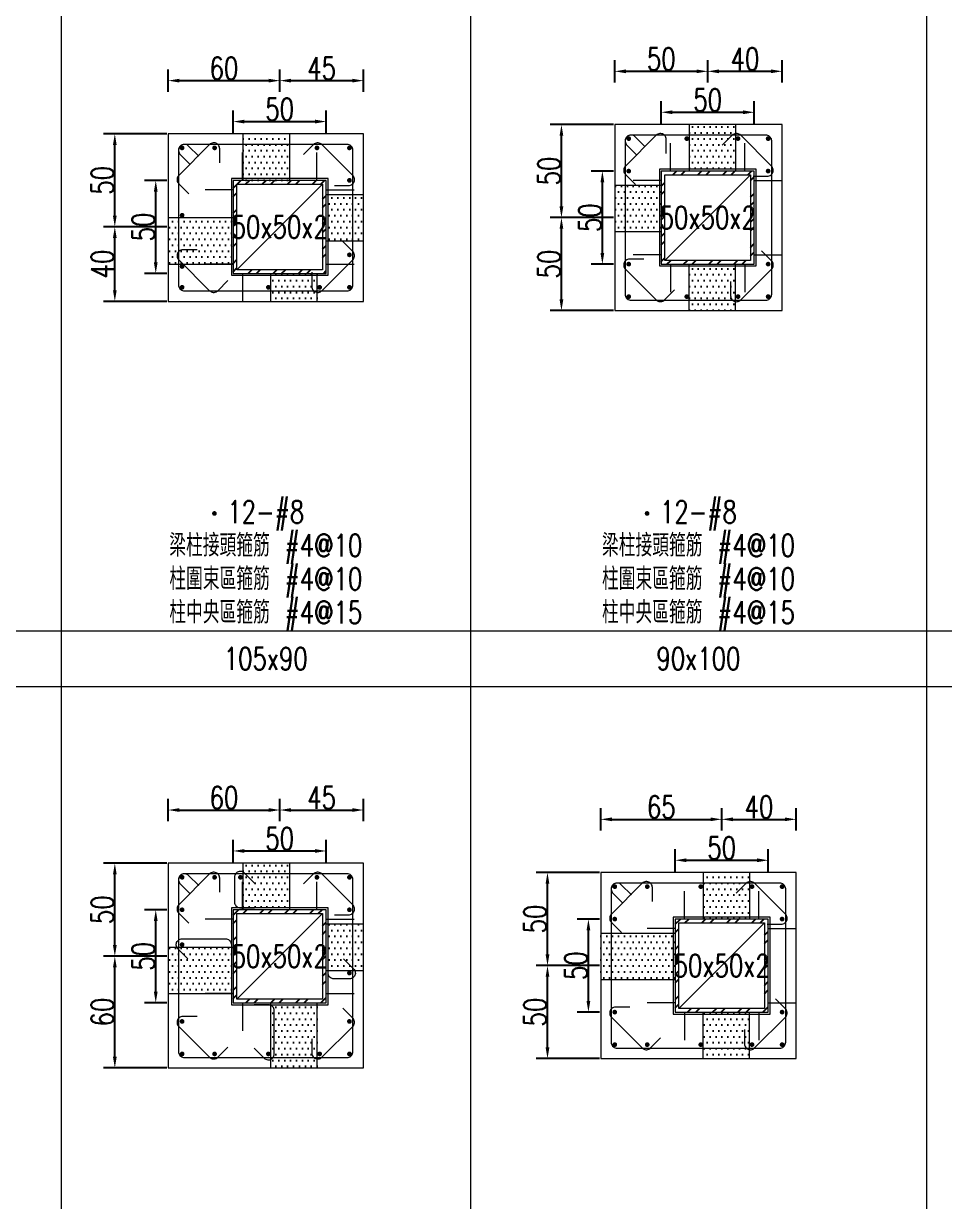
# Model space of a CAD drawing. Header units: millimetres. Extents: x 0 to 3905, y 0 to 8880.
# Drawn here: x 2430 to 2925, y 7763 to 8396 of the extents above; entities that cross this region are included whole.
import ezdxf
from ezdxf.enums import TextEntityAlignment as Align

# ---------------------------------------------------------------- set-up
doc = ezdxf.new("R2010")
doc.units = ezdxf.units.MM
doc.layers.get('DEFPOINTS').update_dxf_attribs({"color": 3})
for name, color, linetype in [('Hatch線', 6, 'Continuous'), ('TC-鋼粱', 132, 'Continuous'), ('主筋斷面', 2, 'Continuous'), ('文字-主筋根數', 7, 'Continuous'), ('文字-剪力筋 中央區', 7, 'Continuous'), ('文字-剪力筋-BC', 7, 'Continuous'), ('文字-剪力筋-圍束區', 7, 'Continuous'), ('文字-斷面尺寸', 7, 'Continuous'), ('文字-輔助字', 7, 'Continuous'), ('柱斷面線', 4, 'Continuous'), ('標註字', 4, 'Continuous'), ('箍筋線', 1, 'Continuous'), ('網格線', 7, 'Continuous'), ('鋼柱', 11, 'Continuous')]:
    doc.layers.add(name, color=color, linetype=linetype)
doc.styles.add('note', font='txt.shx', dxfattribs={"width": 0.75, "height": 12})
doc.styles.add('txt', font='txt.shx', dxfattribs={"height": 0.2, "bigfont": 'chineset.shx'})
doc.dimstyles.new('RCAD_DIM', dxfattribs={"dimtxt": 12, "dimasz": 6, "dimexe": 6, "dimexo": 0.625, "dimtad": 1, "dimdec": 0, "dimdsep": 46, "dimtxsty": 'note', "dimcen": 2.5, "dimclrd": 256, "dimclre": 256, "dimclrt": 256, "dimadec": 0, "dimazin": 0, "dimtfac": 1, "dimtmove": 0, "dimatfit": 3, "dimfxl": 0, "dimtolj": 1, "dimarcsym": 0})

# ---------------------------------------------------------------- blocks, each defined once
blk = doc.blocks.new('*D1452')
at = {"layer": 'DEFPOINTS', "color": 0}
for p in [(2592.5, 7951.62), (2542.5, 7945), (2592.5, 7945)]:
    blk.add_point(p, dxfattribs=at)
at = {"layer": '標註字', "lineweight": -2}
for p, q in [((2542.5, 7945.62), (2542.5, 7957.62)), ((2592.5, 7945.62), (2592.5, 7957.62)), ((2548.5, 7951.62), (2586.5, 7951.62))]:
    blk.add_line(p, q, dxfattribs=at)
at = {"layer": '標註字'}
for points in [[(2548.5, 7952.62), (2548.5, 7950.62), (2542.5, 7951.62)], [(2586.5, 7950.62), (2586.5, 7952.62), (2592.5, 7951.62)]]:
    blk.add_solid(points, dxfattribs=at)
at = {"layer": '標註字', "insert": (2567.5, 7958.25), "char_height": 12, "attachment_point": 5, "style": 'note'}
blk.add_mtext('\\A1;50', dxfattribs=at)
blk = doc.blocks.new('*D1453')
at = {"layer": 'DEFPOINTS', "color": 0}
for p in [(2500.88, 7920), (2507.5, 7920), (2507.5, 7870)]:
    blk.add_point(p, dxfattribs=at)
at = {"layer": '標註字', "lineweight": -2}
for p, q in [((2506.88, 7920), (2494.88, 7920)), ((2500.88, 7876), (2500.88, 7914)), ((2506.88, 7870), (2494.88, 7870))]:
    blk.add_line(p, q, dxfattribs=at)
at = {"layer": '標註字'}
for points in [[(2501.88, 7914), (2499.88, 7914), (2500.88, 7920)], [(2499.88, 7876), (2501.88, 7876), (2500.88, 7870)]]:
    blk.add_solid(points, dxfattribs=at)
at = {"layer": '標註字', "insert": (2494.25, 7895), "char_height": 12, "attachment_point": 5, "rotation": 90, "style": 'note'}
blk.add_mtext('\\A1;50', dxfattribs=at)
blk = doc.blocks.new('*D1454')
at = {"layer": 'DEFPOINTS', "color": 0}
for p in [(2567.5, 7973.62), (2507.5, 7967), (2567.5, 7967)]:
    blk.add_point(p, dxfattribs=at)
at = {"layer": '標註字', "lineweight": -2}
for p, q in [((2507.5, 7967.62), (2507.5, 7979.62)), ((2567.5, 7967.62), (2567.5, 7979.62)), ((2513.5, 7973.62), (2561.5, 7973.62))]:
    blk.add_line(p, q, dxfattribs=at)
at = {"layer": '標註字'}
for points in [[(2513.5, 7974.62), (2513.5, 7972.62), (2507.5, 7973.62)], [(2561.5, 7972.62), (2561.5, 7974.62), (2567.5, 7973.62)]]:
    blk.add_solid(points, dxfattribs=at)
at = {"layer": '標註字', "insert": (2537.5, 7980.25), "char_height": 12, "attachment_point": 5, "style": 'note'}
blk.add_mtext('\\A1;60', dxfattribs=at)
blk = doc.blocks.new('*D1455')
at = {"layer": 'DEFPOINTS', "color": 0}
for p in [(2612.5, 7973.62), (2567.5, 7967), (2612.5, 7967)]:
    blk.add_point(p, dxfattribs=at)
at = {"layer": '標註字', "lineweight": -2}
for p, q in [((2567.5, 7967.62), (2567.5, 7979.62)), ((2612.5, 7967.62), (2612.5, 7979.62)), ((2573.5, 7973.62), (2606.5, 7973.62))]:
    blk.add_line(p, q, dxfattribs=at)
at = {"layer": '標註字'}
for points in [[(2573.5, 7974.62), (2573.5, 7972.62), (2567.5, 7973.62)], [(2606.5, 7972.62), (2606.5, 7974.62), (2612.5, 7973.62)]]:
    blk.add_solid(points, dxfattribs=at)
at = {"layer": '標註字', "insert": (2590, 7980.25), "char_height": 12, "attachment_point": 5, "style": 'note'}
blk.add_mtext('\\A1;45', dxfattribs=at)
blk = doc.blocks.new('*D1456')
at = {"layer": 'DEFPOINTS', "color": 0}
for p in [(2478.88, 7895), (2507.5, 7895), (2507.5, 7835)]:
    blk.add_point(p, dxfattribs=at)
at = {"layer": '標註字', "lineweight": -2}
for p, q in [((2506.88, 7895), (2472.88, 7895)), ((2478.88, 7841), (2478.88, 7889)), ((2506.88, 7835), (2472.88, 7835))]:
    blk.add_line(p, q, dxfattribs=at)
at = {"layer": '標註字'}
for points in [[(2479.88, 7889), (2477.88, 7889), (2478.88, 7895)], [(2477.88, 7841), (2479.88, 7841), (2478.88, 7835)]]:
    blk.add_solid(points, dxfattribs=at)
at = {"layer": '標註字', "insert": (2472.25, 7865), "char_height": 12, "attachment_point": 5, "rotation": 90, "style": 'note'}
blk.add_mtext('\\A1;60', dxfattribs=at)
blk = doc.blocks.new('*D1457')
at = {"layer": 'DEFPOINTS', "color": 0}
for p in [(2478.88, 7945), (2507.5, 7945), (2507.5, 7895)]:
    blk.add_point(p, dxfattribs=at)
at = {"layer": '標註字', "lineweight": -2}
for p, q in [((2506.88, 7945), (2472.88, 7945)), ((2478.88, 7901), (2478.88, 7939)), ((2506.88, 7895), (2472.88, 7895))]:
    blk.add_line(p, q, dxfattribs=at)
at = {"layer": '標註字'}
for points in [[(2479.88, 7939), (2477.88, 7939), (2478.88, 7945)], [(2477.88, 7901), (2479.88, 7901), (2478.88, 7895)]]:
    blk.add_solid(points, dxfattribs=at)
at = {"layer": '標註字', "insert": (2472.25, 7920), "char_height": 12, "attachment_point": 5, "rotation": 90, "style": 'note'}
blk.add_mtext('\\A1;50', dxfattribs=at)
blk = doc.blocks.new('Circle_Filled')
at = {"const_width": 0.5}
blk.add_lwpolyline([(-0.25, 0, 1), (0.25, 0, 1)], format="xyb", close=True, dxfattribs=at)
blk = doc.blocks.new('*D1458')
at = {"layer": 'DEFPOINTS', "color": 0}
for p in [(2592.5, 8343.62), (2542.5, 8337), (2592.5, 8337)]:
    blk.add_point(p, dxfattribs=at)
at = {"layer": '標註字', "lineweight": -2}
for p, q in [((2542.5, 8337.62), (2542.5, 8349.62)), ((2548.5, 8343.62), (2586.5, 8343.62)), ((2592.5, 8337.62), (2592.5, 8349.62))]:
    blk.add_line(p, q, dxfattribs=at)
at = {"layer": '標註字'}
for points in [[(2548.5, 8344.62), (2548.5, 8342.62), (2542.5, 8343.62)], [(2586.5, 8342.62), (2586.5, 8344.62), (2592.5, 8343.62)]]:
    blk.add_solid(points, dxfattribs=at)
at = {"layer": '標註字', "insert": (2567.5, 8350.25), "char_height": 12, "attachment_point": 5, "style": 'note'}
blk.add_mtext('\\A1;50', dxfattribs=at)
blk = doc.blocks.new('*D1459')
at = {"layer": 'DEFPOINTS', "color": 0}
for p in [(2500.88, 8312), (2507.5, 8312), (2507.5, 8262)]:
    blk.add_point(p, dxfattribs=at)
at = {"layer": '標註字', "lineweight": -2}
for p, q in [((2506.88, 8312), (2494.88, 8312)), ((2500.88, 8268), (2500.88, 8306)), ((2506.88, 8262), (2494.88, 8262))]:
    blk.add_line(p, q, dxfattribs=at)
at = {"layer": '標註字'}
for points in [[(2501.88, 8306), (2499.88, 8306), (2500.88, 8312)], [(2499.88, 8268), (2501.88, 8268), (2500.88, 8262)]]:
    blk.add_solid(points, dxfattribs=at)
at = {"layer": '標註字', "insert": (2494.25, 8287), "char_height": 12, "attachment_point": 5, "rotation": 90, "style": 'note'}
blk.add_mtext('\\A1;50', dxfattribs=at)
blk = doc.blocks.new('*D1460')
at = {"layer": 'DEFPOINTS', "color": 0}
for p in [(2567.5, 8365.62), (2507.5, 8359), (2567.5, 8359)]:
    blk.add_point(p, dxfattribs=at)
at = {"layer": '標註字', "lineweight": -2}
for p, q in [((2507.5, 8359.62), (2507.5, 8371.62)), ((2567.5, 8359.62), (2567.5, 8371.62)), ((2513.5, 8365.62), (2561.5, 8365.62))]:
    blk.add_line(p, q, dxfattribs=at)
at = {"layer": '標註字'}
for points in [[(2513.5, 8366.62), (2513.5, 8364.62), (2507.5, 8365.62)], [(2561.5, 8364.62), (2561.5, 8366.62), (2567.5, 8365.62)]]:
    blk.add_solid(points, dxfattribs=at)
at = {"layer": '標註字', "insert": (2537.5, 8372.25), "char_height": 12, "attachment_point": 5, "style": 'note'}
blk.add_mtext('\\A1;60', dxfattribs=at)
blk = doc.blocks.new('*D1461')
at = {"layer": 'DEFPOINTS', "color": 0}
for p in [(2612.5, 8365.62), (2567.5, 8359), (2612.5, 8359)]:
    blk.add_point(p, dxfattribs=at)
at = {"layer": '標註字', "lineweight": -2}
for p, q in [((2567.5, 8359.62), (2567.5, 8371.62)), ((2612.5, 8359.62), (2612.5, 8371.62)), ((2573.5, 8365.62), (2606.5, 8365.62))]:
    blk.add_line(p, q, dxfattribs=at)
at = {"layer": '標註字'}
for points in [[(2573.5, 8366.62), (2573.5, 8364.62), (2567.5, 8365.62)], [(2606.5, 8364.62), (2606.5, 8366.62), (2612.5, 8365.62)]]:
    blk.add_solid(points, dxfattribs=at)
at = {"layer": '標註字', "insert": (2590, 8372.25), "char_height": 12, "attachment_point": 5, "style": 'note'}
blk.add_mtext('\\A1;45', dxfattribs=at)
blk = doc.blocks.new('*D1462')
at = {"layer": 'DEFPOINTS', "color": 0}
for p in [(2478.88, 8287), (2507.5, 8287), (2507.5, 8247)]:
    blk.add_point(p, dxfattribs=at)
at = {"layer": '標註字', "lineweight": -2}
for p, q in [((2506.88, 8287), (2472.88, 8287)), ((2478.88, 8253), (2478.88, 8281)), ((2506.88, 8247), (2472.88, 8247))]:
    blk.add_line(p, q, dxfattribs=at)
at = {"layer": '標註字'}
for points in [[(2479.88, 8281), (2477.88, 8281), (2478.88, 8287)], [(2477.88, 8253), (2479.88, 8253), (2478.88, 8247)]]:
    blk.add_solid(points, dxfattribs=at)
at = {"layer": '標註字', "insert": (2472.25, 8267), "char_height": 12, "attachment_point": 5, "rotation": 90, "style": 'note'}
blk.add_mtext('\\A1;40', dxfattribs=at)
blk = doc.blocks.new('*D1463')
at = {"layer": 'DEFPOINTS', "color": 0}
for p in [(2478.88, 8337), (2507.5, 8337), (2507.5, 8287)]:
    blk.add_point(p, dxfattribs=at)
at = {"layer": '標註字', "lineweight": -2}
for p, q in [((2506.88, 8337), (2472.88, 8337)), ((2478.88, 8293), (2478.88, 8331)), ((2506.88, 8287), (2472.88, 8287))]:
    blk.add_line(p, q, dxfattribs=at)
at = {"layer": '標註字'}
for points in [[(2479.88, 8331), (2477.88, 8331), (2478.88, 8337)], [(2477.88, 8293), (2479.88, 8293), (2478.88, 8287)]]:
    blk.add_solid(points, dxfattribs=at)
at = {"layer": '標註字', "insert": (2472.25, 8312), "char_height": 12, "attachment_point": 5, "rotation": 90, "style": 'note'}
blk.add_mtext('\\A1;50', dxfattribs=at)
blk = doc.blocks.new('*D1584')
at = {"layer": 'DEFPOINTS', "color": 0}
for p in [(2830, 7946.62), (2780, 7940), (2830, 7940)]:
    blk.add_point(p, dxfattribs=at)
at = {"layer": '標註字', "lineweight": -2}
for p, q in [((2780, 7940.62), (2780, 7952.62)), ((2830, 7940.62), (2830, 7952.62)), ((2786, 7946.62), (2824, 7946.62))]:
    blk.add_line(p, q, dxfattribs=at)
at = {"layer": '標註字'}
for points in [[(2786, 7947.62), (2786, 7945.62), (2780, 7946.62)], [(2824, 7945.62), (2824, 7947.62), (2830, 7946.62)]]:
    blk.add_solid(points, dxfattribs=at)
at = {"layer": '標註字', "insert": (2805, 7953.25), "char_height": 12, "attachment_point": 5, "style": 'note'}
blk.add_mtext('\\A1;50', dxfattribs=at)
blk = doc.blocks.new('*D1585')
at = {"layer": 'DEFPOINTS', "color": 0}
for p in [(2733.38, 7915), (2740, 7915), (2740, 7865)]:
    blk.add_point(p, dxfattribs=at)
at = {"layer": '標註字', "lineweight": -2}
for p, q in [((2739.38, 7915), (2727.38, 7915)), ((2733.38, 7871), (2733.38, 7909)), ((2739.38, 7865), (2727.38, 7865))]:
    blk.add_line(p, q, dxfattribs=at)
at = {"layer": '標註字'}
for points in [[(2734.38, 7909), (2732.38, 7909), (2733.38, 7915)], [(2732.38, 7871), (2734.38, 7871), (2733.38, 7865)]]:
    blk.add_solid(points, dxfattribs=at)
at = {"layer": '標註字', "insert": (2726.75, 7890), "char_height": 12, "attachment_point": 5, "rotation": 90, "style": 'note'}
blk.add_mtext('\\A1;50', dxfattribs=at)
blk = doc.blocks.new('*D1586')
at = {"layer": 'DEFPOINTS', "color": 0}
for p in [(2805, 7968.62), (2740, 7962), (2805, 7962)]:
    blk.add_point(p, dxfattribs=at)
at = {"layer": '標註字', "lineweight": -2}
for p, q in [((2740, 7962.62), (2740, 7974.62)), ((2805, 7962.62), (2805, 7974.62)), ((2746, 7968.62), (2799, 7968.62))]:
    blk.add_line(p, q, dxfattribs=at)
at = {"layer": '標註字'}
for points in [[(2746, 7969.62), (2746, 7967.62), (2740, 7968.62)], [(2799, 7967.62), (2799, 7969.62), (2805, 7968.62)]]:
    blk.add_solid(points, dxfattribs=at)
at = {"layer": '標註字', "insert": (2772.5, 7975.25), "char_height": 12, "attachment_point": 5, "style": 'note'}
blk.add_mtext('\\A1;65', dxfattribs=at)
blk = doc.blocks.new('*D1587')
at = {"layer": 'DEFPOINTS', "color": 0}
for p in [(2845, 7968.62), (2805, 7962), (2845, 7962)]:
    blk.add_point(p, dxfattribs=at)
at = {"layer": '標註字', "lineweight": -2}
for p, q in [((2805, 7962.62), (2805, 7974.62)), ((2845, 7962.62), (2845, 7974.62)), ((2811, 7968.62), (2839, 7968.62))]:
    blk.add_line(p, q, dxfattribs=at)
at = {"layer": '標註字'}
for points in [[(2811, 7969.62), (2811, 7967.62), (2805, 7968.62)], [(2839, 7967.62), (2839, 7969.62), (2845, 7968.62)]]:
    blk.add_solid(points, dxfattribs=at)
at = {"layer": '標註字', "insert": (2825, 7975.25), "char_height": 12, "attachment_point": 5, "style": 'note'}
blk.add_mtext('\\A1;40', dxfattribs=at)
blk = doc.blocks.new('*D1588')
at = {"layer": 'DEFPOINTS', "color": 0}
for p in [(2711.38, 7890), (2740, 7890), (2740, 7840)]:
    blk.add_point(p, dxfattribs=at)
at = {"layer": '標註字', "lineweight": -2}
for p, q in [((2739.38, 7890), (2705.38, 7890)), ((2711.38, 7846), (2711.38, 7884)), ((2739.38, 7840), (2705.38, 7840))]:
    blk.add_line(p, q, dxfattribs=at)
at = {"layer": '標註字'}
for points in [[(2712.38, 7884), (2710.38, 7884), (2711.38, 7890)], [(2710.38, 7846), (2712.38, 7846), (2711.38, 7840)]]:
    blk.add_solid(points, dxfattribs=at)
at = {"layer": '標註字', "insert": (2704.75, 7865), "char_height": 12, "attachment_point": 5, "rotation": 90, "style": 'note'}
blk.add_mtext('\\A1;50', dxfattribs=at)
blk = doc.blocks.new('*D1589')
at = {"layer": 'DEFPOINTS', "color": 0}
for p in [(2711.38, 7940), (2740, 7940), (2740, 7890)]:
    blk.add_point(p, dxfattribs=at)
at = {"layer": '標註字', "lineweight": -2}
for p, q in [((2739.38, 7940), (2705.38, 7940)), ((2711.38, 7896), (2711.38, 7934)), ((2739.38, 7890), (2705.38, 7890))]:
    blk.add_line(p, q, dxfattribs=at)
at = {"layer": '標註字'}
for points in [[(2712.38, 7934), (2710.38, 7934), (2711.38, 7940)], [(2710.38, 7896), (2712.38, 7896), (2711.38, 7890)]]:
    blk.add_solid(points, dxfattribs=at)
at = {"layer": '標註字', "insert": (2704.75, 7915), "char_height": 12, "attachment_point": 5, "rotation": 90, "style": 'note'}
blk.add_mtext('\\A1;50', dxfattribs=at)
blk = doc.blocks.new('*D1590')
at = {"layer": 'DEFPOINTS', "color": 0}
for p in [(2822.5, 8348.62), (2772.5, 8342), (2822.5, 8342)]:
    blk.add_point(p, dxfattribs=at)
at = {"layer": '標註字', "lineweight": -2}
for p, q in [((2772.5, 8342.62), (2772.5, 8354.62)), ((2822.5, 8342.62), (2822.5, 8354.62)), ((2778.5, 8348.62), (2816.5, 8348.62))]:
    blk.add_line(p, q, dxfattribs=at)
at = {"layer": '標註字'}
for points in [[(2778.5, 8349.62), (2778.5, 8347.62), (2772.5, 8348.62)], [(2816.5, 8347.62), (2816.5, 8349.62), (2822.5, 8348.62)]]:
    blk.add_solid(points, dxfattribs=at)
at = {"layer": '標註字', "insert": (2797.5, 8355.25), "char_height": 12, "attachment_point": 5, "style": 'note'}
blk.add_mtext('\\A1;50', dxfattribs=at)
blk = doc.blocks.new('*D1591')
at = {"layer": 'DEFPOINTS', "color": 0}
for p in [(2740.88, 8317), (2747.5, 8317), (2747.5, 8267)]:
    blk.add_point(p, dxfattribs=at)
at = {"layer": '標註字', "lineweight": -2}
for p, q in [((2746.88, 8317), (2734.88, 8317)), ((2740.88, 8273), (2740.88, 8311)), ((2746.88, 8267), (2734.88, 8267))]:
    blk.add_line(p, q, dxfattribs=at)
at = {"layer": '標註字'}
for points in [[(2741.88, 8311), (2739.88, 8311), (2740.88, 8317)], [(2739.88, 8273), (2741.88, 8273), (2740.88, 8267)]]:
    blk.add_solid(points, dxfattribs=at)
at = {"layer": '標註字', "insert": (2734.25, 8292), "char_height": 12, "attachment_point": 5, "rotation": 90, "style": 'note'}
blk.add_mtext('\\A1;50', dxfattribs=at)
blk = doc.blocks.new('*D1592')
at = {"layer": 'DEFPOINTS', "color": 0}
for p in [(2797.5, 8370.62), (2747.5, 8364), (2797.5, 8364)]:
    blk.add_point(p, dxfattribs=at)
at = {"layer": '標註字', "lineweight": -2}
for p, q in [((2747.5, 8364.62), (2747.5, 8376.62)), ((2797.5, 8364.62), (2797.5, 8376.62)), ((2753.5, 8370.62), (2791.5, 8370.62))]:
    blk.add_line(p, q, dxfattribs=at)
at = {"layer": '標註字'}
for points in [[(2753.5, 8371.62), (2753.5, 8369.62), (2747.5, 8370.62)], [(2791.5, 8369.62), (2791.5, 8371.62), (2797.5, 8370.62)]]:
    blk.add_solid(points, dxfattribs=at)
at = {"layer": '標註字', "insert": (2772.5, 8377.25), "char_height": 12, "attachment_point": 5, "style": 'note'}
blk.add_mtext('\\A1;50', dxfattribs=at)
blk = doc.blocks.new('*D1593')
at = {"layer": 'DEFPOINTS', "color": 0}
for p in [(2837.5, 8370.62), (2797.5, 8364), (2837.5, 8364)]:
    blk.add_point(p, dxfattribs=at)
at = {"layer": '標註字', "lineweight": -2}
for p, q in [((2797.5, 8364.62), (2797.5, 8376.62)), ((2837.5, 8364.62), (2837.5, 8376.62)), ((2803.5, 8370.62), (2831.5, 8370.62))]:
    blk.add_line(p, q, dxfattribs=at)
at = {"layer": '標註字'}
for points in [[(2803.5, 8371.62), (2803.5, 8369.62), (2797.5, 8370.62)], [(2831.5, 8369.62), (2831.5, 8371.62), (2837.5, 8370.62)]]:
    blk.add_solid(points, dxfattribs=at)
at = {"layer": '標註字', "insert": (2817.5, 8377.25), "char_height": 12, "attachment_point": 5, "style": 'note'}
blk.add_mtext('\\A1;40', dxfattribs=at)
blk = doc.blocks.new('*D1594')
at = {"layer": 'DEFPOINTS', "color": 0}
for p in [(2718.88, 8292), (2747.5, 8292), (2747.5, 8242)]:
    blk.add_point(p, dxfattribs=at)
at = {"layer": '標註字', "lineweight": -2}
for p, q in [((2746.88, 8292), (2712.88, 8292)), ((2718.88, 8248), (2718.88, 8286)), ((2746.88, 8242), (2712.88, 8242))]:
    blk.add_line(p, q, dxfattribs=at)
at = {"layer": '標註字'}
for points in [[(2719.88, 8286), (2717.88, 8286), (2718.88, 8292)], [(2717.88, 8248), (2719.88, 8248), (2718.88, 8242)]]:
    blk.add_solid(points, dxfattribs=at)
at = {"layer": '標註字', "insert": (2712.25, 8267), "char_height": 12, "attachment_point": 5, "rotation": 90, "style": 'note'}
blk.add_mtext('\\A1;50', dxfattribs=at)
blk = doc.blocks.new('*D1595')
at = {"layer": 'DEFPOINTS', "color": 0}
for p in [(2718.88, 8342), (2747.5, 8342), (2747.5, 8292)]:
    blk.add_point(p, dxfattribs=at)
at = {"layer": '標註字', "lineweight": -2}
for p, q in [((2746.88, 8342), (2712.88, 8342)), ((2718.88, 8298), (2718.88, 8336)), ((2746.88, 8292), (2712.88, 8292))]:
    blk.add_line(p, q, dxfattribs=at)
at = {"layer": '標註字'}
for points in [[(2719.88, 8336), (2717.88, 8336), (2718.88, 8342)], [(2717.88, 8298), (2719.88, 8298), (2718.88, 8292)]]:
    blk.add_solid(points, dxfattribs=at)
at = {"layer": '標註字', "insert": (2712.25, 8317), "char_height": 12, "attachment_point": 5, "rotation": 90, "style": 'note'}
blk.add_mtext('\\A1;50', dxfattribs=at)

msp = doc.modelspace()

# ---------------------------------------------------------------- hatches: boundary and pattern name
at = {"layer": 'Hatch線'}
h = msp.add_hatch(dxfattribs=at)
h.set_pattern_fill('ANSI32', color=256, style=0)
h.paths.add_polyline_path([(2542.5, 8262), (2592.5, 8262), (2592.5, 8312), (2542.5, 8312)], flags=17)
h.paths.add_polyline_path([(2544.5, 8264), (2544.5, 8310), (2590.5, 8310), (2590.5, 8264)])
h = msp.add_hatch(dxfattribs=at)
h.set_pattern_fill('ANSI32', color=256, style=0)
h.paths.add_polyline_path([(2772.5, 8267), (2822.5, 8267), (2822.5, 8317), (2772.5, 8317)], flags=17)
h.paths.add_polyline_path([(2774.5, 8269), (2774.5, 8315), (2820.5, 8315), (2820.5, 8269)])
h = msp.add_hatch(dxfattribs=at)
h.set_pattern_fill('ANSI32', color=256, style=0)
h.paths.add_polyline_path([(2542.5, 7870), (2592.5, 7870), (2592.5, 7920), (2542.5, 7920)], flags=17)
h.paths.add_polyline_path([(2544.5, 7872), (2544.5, 7918), (2590.5, 7918), (2590.5, 7872)])
h = msp.add_hatch(dxfattribs=at)
h.set_pattern_fill('ANSI32', color=256, style=0)
h.paths.add_polyline_path([(2780, 7865), (2830, 7865), (2830, 7915), (2780, 7915)], flags=17)
h.paths.add_polyline_path([(2782, 7867), (2782, 7913), (2828, 7913), (2828, 7867)])
at = {"layer": 'TC-鋼粱'}
h = msp.add_hatch(dxfattribs=at)
h.set_pattern_fill('DOTS', color=256, scale=2, style=0)
h.paths.add_polyline_path([(2572.67, 8337), (2547.67, 8337), (2547.67, 8312), (2572.67, 8312)], flags=17)
h = msp.add_hatch(dxfattribs=at)
h.set_pattern_fill('DOTS', color=256, scale=2, style=0)
h.paths.add_polyline_path([(2812.5, 8342), (2787.5, 8342), (2787.5, 8317), (2812.5, 8317)], flags=17)
h = msp.add_hatch(dxfattribs=at)
h.set_pattern_fill('DOTS', color=256, scale=2, style=0)
h.paths.add_polyline_path([(2747.5, 8309.5), (2747.5, 8284.5), (2772.5, 8284.5), (2772.5, 8309.5)], flags=17)
h = msp.add_hatch(dxfattribs=at)
h.set_pattern_fill('DOTS', color=256, scale=2, style=0)
h.paths.add_polyline_path([(2612.5, 8279.28), (2612.5, 8304.28), (2592.5, 8304.28), (2592.5, 8279.28)], flags=17)
h = msp.add_hatch(dxfattribs=at)
h.set_pattern_fill('DOTS', color=256, scale=2, style=0)
h.paths.add_polyline_path([(2507.5, 8292), (2507.5, 8267), (2542.5, 8267), (2542.5, 8292)], flags=17)
h = msp.add_hatch(dxfattribs=at)
h.set_pattern_fill('DOTS', color=256, scale=2, style=0)
h.paths.add_polyline_path([(2562.67, 8247), (2587.67, 8247), (2587.67, 8262), (2562.67, 8262)], flags=17)
h = msp.add_hatch(dxfattribs=at)
h.set_pattern_fill('DOTS', color=256, scale=2, style=0)
h.paths.add_polyline_path([(2787.5, 8242), (2812.5, 8242), (2812.5, 8267), (2787.5, 8267)], flags=17)
h = msp.add_hatch(dxfattribs=at)
h.set_pattern_fill('DOTS', color=256, scale=2, style=0)
h.paths.add_polyline_path([(2572.67, 7945), (2547.67, 7945), (2547.67, 7920), (2572.67, 7920)], flags=17)
h = msp.add_hatch(dxfattribs=at)
h.set_pattern_fill('DOTS', color=256, scale=2, style=0)
h.paths.add_polyline_path([(2820, 7940), (2795, 7940), (2795, 7915), (2820, 7915)], flags=17)
h = msp.add_hatch(dxfattribs=at)
h.set_pattern_fill('DOTS', color=256, scale=2, style=0)
h.paths.add_polyline_path([(2612.5, 7887.28), (2612.5, 7912.28), (2592.5, 7912.28), (2592.5, 7887.28)], flags=17)
h = msp.add_hatch(dxfattribs=at)
h.set_pattern_fill('DOTS', color=256, scale=2, style=0)
h.paths.add_polyline_path([(2740, 7907.5), (2740, 7882.5), (2780, 7882.5), (2780, 7907.5)], flags=17)
h = msp.add_hatch(dxfattribs=at)
h.set_pattern_fill('DOTS', color=256, scale=2, style=0)
h.paths.add_polyline_path([(2507.5, 7900), (2507.5, 7875), (2542.5, 7875), (2542.5, 7900)], flags=17)
h = msp.add_hatch(dxfattribs=at)
h.set_pattern_fill('DOTS', color=256, scale=2, style=0)
h.paths.add_polyline_path([(2562.67, 7835), (2587.67, 7835), (2587.67, 7870), (2562.67, 7870)], flags=17)
h = msp.add_hatch(dxfattribs=at)
h.set_pattern_fill('DOTS', color=256, scale=2, style=0)
h.paths.add_polyline_path([(2795, 7840), (2820, 7840), (2820, 7865), (2795, 7865)], flags=17)

# ---------------------------------------------------------------- linework, layer by layer
at = {"layer": 'DEFPOINTS', "lineweight": 5}
for points in [[(2777.5, 8317), (2777.5, 8332)], [(2817.5, 8317), (2817.5, 8332)], [(2547.5, 8312), (2547.5, 8327)], [(2587.5, 8312), (2587.5, 8327)], [(2772.5, 8266), (2823.5, 8266), (2823.5, 8318), (2771.5, 8318), (2771.5, 8266), (2772.5, 8266)], [(2542.5, 8261), (2593.5, 8261), (2593.5, 8313), (2541.5, 8313), (2541.5, 8261), (2542.5, 8261)], [(2772.5, 8312), (2757.5, 8312)], [(2774.5, 8269), (2820.5, 8315)], [(2822.5, 8312), (2837.5, 8312)], [(2542.5, 8307), (2527.5, 8307)], [(2544.5, 8264), (2590.5, 8310)], [(2592.5, 8307), (2607.5, 8307)], [(2772.5, 8272), (2757.5, 8272)], [(2822.5, 8272), (2837.5, 8272)], [(2542.5, 8267), (2527.5, 8267)], [(2547.5, 8262), (2547.5, 8247)], [(2587.5, 8262), (2587.5, 8247)], [(2592.5, 8267), (2607.5, 8267)], [(2777.5, 8267), (2777.5, 8252)], [(2817.5, 8267), (2817.5, 8252)], [(2547.5, 7920), (2547.5, 7935)], [(2587.5, 7920), (2587.5, 7935)], [(2785, 7915), (2785, 7930)], [(2825, 7915), (2825, 7930)], [(2542.5, 7869), (2593.5, 7869), (2593.5, 7921), (2541.5, 7921), (2541.5, 7869), (2542.5, 7869)], [(2542.5, 7915), (2527.5, 7915)], [(2544.5, 7872), (2590.5, 7918)], [(2592.5, 7915), (2607.5, 7915)], [(2780, 7864), (2831, 7864), (2831, 7916), (2779, 7916), (2779, 7864), (2780, 7864)], [(2782, 7867), (2828, 7913)], [(2780, 7910), (2765, 7910)], [(2830, 7910), (2845, 7910)], [(2542.5, 7875), (2527.5, 7875)], [(2592.5, 7875), (2607.5, 7875)], [(2547.5, 7870), (2547.5, 7855)], [(2587.5, 7870), (2587.5, 7855)], [(2780, 7870), (2765, 7870)], [(2830, 7870), (2845, 7870)], [(2785, 7865), (2785, 7850)], [(2825, 7865), (2825, 7850)]]:
    msp.add_lwpolyline(points, dxfattribs=at)
at = {"layer": 'TC-鋼粱', "lineweight": 5}
for points in [[(2547.67, 8337), (2547.67, 8312)], [(2572.67, 8337), (2572.67, 8312)], [(2787.5, 8342), (2787.5, 8317)], [(2812.5, 8342), (2812.5, 8317)], [(2747.5, 8309.5), (2772.5, 8309.5)], [(2612.5, 8304.28), (2592.5, 8304.28)], [(2507.5, 8292), (2542.5, 8292)], [(2747.5, 8284.5), (2772.5, 8284.5)], [(2612.5, 8279.28), (2592.5, 8279.28)], [(2507.5, 8267), (2542.5, 8267)], [(2562.67, 8247), (2562.67, 8262)], [(2587.67, 8247), (2587.67, 8262)], [(2787.5, 8242), (2787.5, 8267)], [(2812.5, 8242), (2812.5, 8267)], [(2547.67, 7945), (2547.67, 7920)], [(2572.67, 7945), (2572.67, 7920)], [(2795, 7940), (2795, 7915)], [(2820, 7940), (2820, 7915)], [(2612.5, 7912.28), (2592.5, 7912.28)], [(2740, 7907.5), (2780, 7907.5)], [(2507.5, 7900), (2542.5, 7900)], [(2612.5, 7887.28), (2592.5, 7887.28)], [(2740, 7882.5), (2780, 7882.5)], [(2507.5, 7875), (2542.5, 7875)], [(2562.67, 7835), (2562.67, 7870)], [(2587.67, 7835), (2587.67, 7870)], [(2795, 7840), (2795, 7865)], [(2820, 7840), (2820, 7865)]]:
    msp.add_lwpolyline(points, dxfattribs=at)
at = {"layer": '柱斷面線', "lineweight": 5}
for points in [[(2507.5, 8247), (2612.5, 8247), (2612.5, 8337), (2507.5, 8337), (2507.5, 8247)], [(2747.5, 8242), (2837.5, 8242), (2837.5, 8342), (2747.5, 8342), (2747.5, 8242)], [(2507.5, 7835), (2612.5, 7835), (2612.5, 7945), (2507.5, 7945), (2507.5, 7835)], [(2740, 7840), (2845, 7840), (2845, 7940), (2740, 7940), (2740, 7840)]]:
    msp.add_lwpolyline(points, dxfattribs=at)
at = {"layer": '箍筋線', "lineweight": 5}
for points in [[(2775.23, 8326.39), (2775.23, 8334.01), (2775.18, 8334.54), (2775.05, 8335.06), (2774.83, 8335.55), (2774.53, 8335.99), (2774.17, 8336.38), (2773.74, 8336.7), (2773.27, 8336.94), (2772.76, 8337.11), (2772.23, 8337.18), (2771.7, 8337.17), (2771.17, 8337.06), (2770.67, 8336.87), (2770.21, 8336.6), (2769.81, 8336.26), (2753.24, 8319.69), (2752.89, 8319.27), (2752.61, 8318.79), (2752.42, 8318.27), (2752.33, 8317.73), (2752.33, 8317.17), (2752.42, 8316.63), (2752.61, 8316.11), (2752.89, 8315.63), (2753.24, 8315.2), (2758.63, 8309.82)], [(2821.89, 8314.27), (2829.51, 8314.27), (2830.04, 8314.32), (2830.56, 8314.45), (2831.05, 8314.67), (2831.49, 8314.97), (2831.88, 8315.33), (2832.2, 8315.76), (2832.44, 8316.23), (2832.61, 8316.74), (2832.68, 8317.27), (2832.67, 8317.8), (2832.56, 8318.33), (2832.37, 8318.83), (2832.1, 8319.29), (2831.76, 8319.69), (2815.19, 8336.26), (2814.77, 8336.61), (2814.29, 8336.89), (2813.77, 8337.08), (2813.23, 8337.17), (2812.67, 8337.17), (2812.13, 8337.08), (2811.61, 8336.89), (2811.13, 8336.61), (2810.7, 8336.26), (2805.32, 8330.87)], [(2535.23, 8321.39), (2535.23, 8329.01), (2535.18, 8329.54), (2535.05, 8330.06), (2534.83, 8330.55), (2534.53, 8330.99), (2534.17, 8331.38), (2533.74, 8331.7), (2533.27, 8331.94), (2532.76, 8332.11), (2532.23, 8332.18), (2531.7, 8332.17), (2531.17, 8332.06), (2530.67, 8331.87), (2530.21, 8331.6), (2529.81, 8331.26), (2513.24, 8314.69), (2512.89, 8314.27), (2512.61, 8313.79), (2512.42, 8313.27), (2512.33, 8312.73), (2512.33, 8312.17), (2512.42, 8311.63), (2512.61, 8311.11), (2512.89, 8310.63), (2513.24, 8310.2), (2518.63, 8304.82)], [(2523.94, 8325.05), (2518.56, 8330.44), (2518.15, 8330.78), (2517.69, 8331.05), (2517.19, 8331.24), (2516.67, 8331.35), (2516.13, 8331.36), (2515.6, 8331.29), (2515.09, 8331.12), (2514.62, 8330.88), (2514.19, 8330.56), (2513.83, 8330.17), (2513.53, 8329.73), (2513.31, 8329.24), (2513.18, 8328.72), (2513.13, 8328.19), (2513.13, 8255.81), (2513.18, 8255.26), (2513.33, 8254.72), (2513.56, 8254.22), (2513.88, 8253.77), (2514.27, 8253.38), (2514.72, 8253.06), (2515.22, 8252.83), (2515.76, 8252.68), (2516.31, 8252.63), (2603.69, 8252.63), (2604.24, 8252.68), (2604.78, 8252.83), (2605.28, 8253.06), (2605.73, 8253.38), (2606.12, 8253.77), (2606.44, 8254.22), (2606.67, 8254.72), (2606.82, 8255.26), (2606.87, 8255.81), (2606.87, 8328.19), (2606.82, 8328.74), (2606.67, 8329.28), (2606.44, 8329.78), (2606.12, 8330.23), (2605.73, 8330.62), (2605.28, 8330.94), (2604.78, 8331.17), (2604.24, 8331.32), (2603.69, 8331.37), (2516.31, 8331.37), (2515.78, 8331.32), (2515.26, 8331.19), (2514.77, 8330.97), (2514.33, 8330.67), (2513.94, 8330.31), (2513.62, 8329.88), (2513.38, 8329.41), (2513.21, 8328.9), (2513.14, 8328.37), (2513.15, 8327.83), (2513.26, 8327.31), (2513.45, 8326.81), (2513.72, 8326.35), (2514.06, 8325.94), (2519.45, 8320.56)], [(2596.89, 8309.27), (2604.51, 8309.27), (2605.04, 8309.32), (2605.56, 8309.45), (2606.05, 8309.67), (2606.49, 8309.97), (2606.88, 8310.33), (2607.2, 8310.76), (2607.44, 8311.23), (2607.61, 8311.74), (2607.68, 8312.27), (2607.67, 8312.8), (2607.56, 8313.33), (2607.37, 8313.83), (2607.1, 8314.29), (2606.76, 8314.69), (2590.19, 8331.26), (2589.77, 8331.61), (2589.29, 8331.89), (2588.77, 8332.08), (2588.23, 8332.17), (2587.67, 8332.17), (2587.13, 8332.08), (2586.61, 8331.89), (2586.13, 8331.61), (2585.7, 8331.26), (2580.32, 8325.87)], [(2763.94, 8330.05), (2758.56, 8335.44), (2758.15, 8335.78), (2757.69, 8336.05), (2757.19, 8336.24), (2756.67, 8336.35), (2756.13, 8336.36), (2755.6, 8336.29), (2755.09, 8336.12), (2754.62, 8335.88), (2754.19, 8335.56), (2753.83, 8335.17), (2753.53, 8334.73), (2753.31, 8334.24), (2753.18, 8333.72), (2753.13, 8333.19), (2753.13, 8250.81), (2753.18, 8250.26), (2753.33, 8249.72), (2753.56, 8249.22), (2753.88, 8248.77), (2754.27, 8248.38), (2754.72, 8248.06), (2755.22, 8247.83), (2755.76, 8247.68), (2756.31, 8247.63), (2828.69, 8247.63), (2829.24, 8247.68), (2829.78, 8247.83), (2830.28, 8248.06), (2830.73, 8248.38), (2831.12, 8248.77), (2831.44, 8249.22), (2831.67, 8249.72), (2831.82, 8250.26), (2831.87, 8250.81), (2831.87, 8333.19), (2831.82, 8333.74), (2831.67, 8334.28), (2831.44, 8334.78), (2831.12, 8335.23), (2830.73, 8335.62), (2830.28, 8335.94), (2829.78, 8336.17), (2829.24, 8336.32), (2828.69, 8336.37), (2756.31, 8336.37), (2755.78, 8336.32), (2755.26, 8336.19), (2754.77, 8335.97), (2754.33, 8335.67), (2753.94, 8335.31), (2753.62, 8334.88), (2753.38, 8334.41), (2753.21, 8333.9), (2753.14, 8333.37), (2753.15, 8332.83), (2753.26, 8332.31), (2753.45, 8331.81), (2753.72, 8331.35), (2754.06, 8330.94), (2759.45, 8325.56)], [(2523.11, 8274.73), (2515.49, 8274.73), (2514.96, 8274.68), (2514.44, 8274.55), (2513.95, 8274.33), (2513.51, 8274.03), (2513.12, 8273.67), (2512.8, 8273.24), (2512.56, 8272.77), (2512.39, 8272.26), (2512.32, 8271.73), (2512.33, 8271.2), (2512.44, 8270.67), (2512.63, 8270.17), (2512.9, 8269.71), (2513.24, 8269.31), (2529.81, 8252.74), (2530.23, 8252.39), (2530.71, 8252.11), (2531.23, 8251.92), (2531.77, 8251.83), (2532.33, 8251.83), (2532.87, 8251.92), (2533.39, 8252.11), (2533.87, 8252.39), (2534.3, 8252.74), (2539.68, 8258.13)], [(2584.77, 8262.61), (2584.77, 8254.99), (2584.82, 8254.46), (2584.95, 8253.94), (2585.17, 8253.45), (2585.47, 8253.01), (2585.83, 8252.62), (2586.26, 8252.3), (2586.73, 8252.06), (2587.24, 8251.89), (2587.77, 8251.82), (2588.3, 8251.83), (2588.83, 8251.94), (2589.33, 8252.13), (2589.79, 8252.4), (2590.19, 8252.74), (2606.76, 8269.31), (2607.11, 8269.73), (2607.39, 8270.21), (2607.58, 8270.73), (2607.67, 8271.27), (2607.67, 8271.83), (2607.58, 8272.37), (2607.39, 8272.89), (2607.11, 8273.37), (2606.76, 8273.8), (2601.37, 8279.18)], [(2809.77, 8257.61), (2809.77, 8249.99), (2809.82, 8249.46), (2809.95, 8248.94), (2810.17, 8248.45), (2810.47, 8248.01), (2810.83, 8247.62), (2811.26, 8247.3), (2811.73, 8247.06), (2812.24, 8246.89), (2812.77, 8246.82), (2813.3, 8246.83), (2813.83, 8246.94), (2814.33, 8247.13), (2814.79, 8247.4), (2815.19, 8247.74), (2831.76, 8264.31), (2832.11, 8264.73), (2832.39, 8265.21), (2832.58, 8265.73), (2832.67, 8266.27), (2832.67, 8266.83), (2832.58, 8267.37), (2832.39, 8267.89), (2832.11, 8268.37), (2831.76, 8268.8), (2826.37, 8274.18)], [(2763.11, 8269.73), (2755.49, 8269.73), (2754.96, 8269.68), (2754.44, 8269.55), (2753.95, 8269.33), (2753.51, 8269.03), (2753.12, 8268.67), (2752.8, 8268.24), (2752.56, 8267.77), (2752.39, 8267.26), (2752.32, 8266.73), (2752.33, 8266.2), (2752.44, 8265.67), (2752.63, 8265.17), (2752.9, 8264.71), (2753.24, 8264.31), (2769.81, 8247.74), (2770.23, 8247.39), (2770.71, 8247.11), (2771.23, 8246.92), (2771.77, 8246.83), (2772.33, 8246.83), (2772.87, 8246.92), (2773.39, 8247.11), (2773.87, 8247.39), (2774.3, 8247.74), (2779.68, 8253.13)], [(2535.23, 7929.39), (2535.23, 7937.01), (2535.18, 7937.54), (2535.05, 7938.06), (2534.83, 7938.55), (2534.53, 7938.99), (2534.17, 7939.38), (2533.74, 7939.7), (2533.27, 7939.94), (2532.76, 7940.11), (2532.23, 7940.18), (2531.7, 7940.17), (2531.17, 7940.06), (2530.67, 7939.87), (2530.21, 7939.6), (2529.81, 7939.26), (2513.24, 7922.69), (2512.89, 7922.27), (2512.61, 7921.79), (2512.42, 7921.27), (2512.33, 7920.73), (2512.33, 7920.17), (2512.42, 7919.63), (2512.61, 7919.11), (2512.89, 7918.63), (2513.24, 7918.2), (2518.63, 7912.82)], [(2523.94, 7933.05), (2518.56, 7938.44), (2518.15, 7938.78), (2517.69, 7939.05), (2517.19, 7939.24), (2516.67, 7939.35), (2516.13, 7939.36), (2515.6, 7939.29), (2515.09, 7939.12), (2514.62, 7938.88), (2514.19, 7938.56), (2513.83, 7938.17), (2513.53, 7937.73), (2513.31, 7937.24), (2513.18, 7936.72), (2513.13, 7936.19), (2513.13, 7843.81), (2513.18, 7843.26), (2513.33, 7842.72), (2513.56, 7842.22), (2513.88, 7841.77), (2514.27, 7841.38), (2514.72, 7841.06), (2515.22, 7840.83), (2515.76, 7840.68), (2516.31, 7840.63), (2603.69, 7840.63), (2604.24, 7840.68), (2604.78, 7840.83), (2605.28, 7841.06), (2605.73, 7841.38), (2606.12, 7841.77), (2606.44, 7842.22), (2606.67, 7842.72), (2606.82, 7843.26), (2606.87, 7843.81), (2606.87, 7936.19), (2606.82, 7936.74), (2606.67, 7937.28), (2606.44, 7937.78), (2606.12, 7938.23), (2605.73, 7938.62), (2605.28, 7938.94), (2604.78, 7939.17), (2604.24, 7939.32), (2603.69, 7939.37), (2516.31, 7939.37), (2515.78, 7939.32), (2515.26, 7939.19), (2514.77, 7938.97), (2514.33, 7938.67), (2513.94, 7938.31), (2513.62, 7937.88), (2513.38, 7937.41), (2513.21, 7936.9), (2513.14, 7936.37), (2513.15, 7935.83), (2513.26, 7935.31), (2513.45, 7934.81), (2513.72, 7934.35), (2514.06, 7933.94), (2519.45, 7928.56)], [(2554.03, 7934.32), (2548.65, 7939.71), (2548.24, 7940.05), (2547.78, 7940.32), (2547.28, 7940.51), (2546.76, 7940.62), (2546.22, 7940.63), (2545.7, 7940.56), (2545.19, 7940.39), (2544.71, 7940.15), (2544.29, 7939.83), (2543.92, 7939.44), (2543.62, 7939), (2543.4, 7938.51), (2543.27, 7937.99), (2543.23, 7937.46), (2543.23, 7924.17), (2543.27, 7923.62), (2543.42, 7923.09), (2543.65, 7922.59), (2543.97, 7922.13), (2544.36, 7921.74), (2544.81, 7921.43), (2545.32, 7921.19), (2545.85, 7921.05), (2546.4, 7921), (2554.02, 7921)], [(2596.89, 7917.27), (2604.51, 7917.27), (2605.04, 7917.32), (2605.56, 7917.45), (2606.05, 7917.67), (2606.49, 7917.97), (2606.88, 7918.33), (2607.2, 7918.76), (2607.44, 7919.23), (2607.61, 7919.74), (2607.68, 7920.27), (2607.67, 7920.8), (2607.56, 7921.33), (2607.37, 7921.83), (2607.1, 7922.29), (2606.76, 7922.69), (2590.19, 7939.26), (2589.77, 7939.61), (2589.29, 7939.89), (2588.77, 7940.08), (2588.23, 7940.17), (2587.67, 7940.17), (2587.13, 7940.08), (2586.61, 7939.89), (2586.13, 7939.61), (2585.7, 7939.26), (2580.32, 7933.87)], [(2767.73, 7924.39), (2767.73, 7932.01), (2767.68, 7932.54), (2767.55, 7933.06), (2767.33, 7933.55), (2767.03, 7933.99), (2766.67, 7934.38), (2766.24, 7934.7), (2765.77, 7934.94), (2765.26, 7935.11), (2764.73, 7935.18), (2764.2, 7935.17), (2763.67, 7935.06), (2763.17, 7934.87), (2762.71, 7934.6), (2762.31, 7934.26), (2745.74, 7917.69), (2745.39, 7917.27), (2745.11, 7916.79), (2744.92, 7916.27), (2744.83, 7915.73), (2744.83, 7915.17), (2744.92, 7914.63), (2745.11, 7914.11), (2745.39, 7913.63), (2745.74, 7913.2), (2751.13, 7907.82)], [(2756.44, 7928.05), (2751.06, 7933.44), (2750.65, 7933.78), (2750.19, 7934.05), (2749.69, 7934.24), (2749.17, 7934.35), (2748.63, 7934.36), (2748.1, 7934.29), (2747.59, 7934.12), (2747.12, 7933.88), (2746.69, 7933.56), (2746.33, 7933.17), (2746.03, 7932.73), (2745.81, 7932.24), (2745.68, 7931.72), (2745.63, 7931.19), (2745.63, 7848.81), (2745.68, 7848.26), (2745.83, 7847.72), (2746.06, 7847.22), (2746.38, 7846.77), (2746.77, 7846.38), (2747.22, 7846.06), (2747.72, 7845.83), (2748.26, 7845.68), (2748.81, 7845.63), (2836.19, 7845.63), (2836.74, 7845.68), (2837.28, 7845.83), (2837.78, 7846.06), (2838.23, 7846.38), (2838.62, 7846.77), (2838.94, 7847.22), (2839.17, 7847.72), (2839.32, 7848.26), (2839.37, 7848.81), (2839.37, 7931.19), (2839.32, 7931.74), (2839.17, 7932.28), (2838.94, 7932.78), (2838.62, 7933.23), (2838.23, 7933.62), (2837.78, 7933.94), (2837.28, 7934.17), (2836.74, 7934.32), (2836.19, 7934.37), (2748.81, 7934.37), (2748.28, 7934.32), (2747.76, 7934.19), (2747.27, 7933.97), (2746.83, 7933.67), (2746.44, 7933.31), (2746.12, 7932.88), (2745.88, 7932.41), (2745.71, 7931.9), (2745.64, 7931.37), (2745.65, 7930.83), (2745.76, 7930.31), (2745.95, 7929.81), (2746.22, 7929.35), (2746.56, 7928.94), (2751.95, 7923.56)], [(2829.39, 7912.27), (2837.01, 7912.27), (2837.54, 7912.32), (2838.06, 7912.45), (2838.55, 7912.67), (2838.99, 7912.97), (2839.38, 7913.33), (2839.7, 7913.76), (2839.94, 7914.23), (2840.11, 7914.74), (2840.18, 7915.27), (2840.17, 7915.8), (2840.06, 7916.33), (2839.87, 7916.83), (2839.6, 7917.29), (2839.26, 7917.69), (2822.69, 7934.26), (2822.27, 7934.61), (2821.79, 7934.89), (2821.27, 7935.08), (2820.73, 7935.17), (2820.17, 7935.17), (2819.63, 7935.08), (2819.11, 7934.89), (2818.63, 7934.61), (2818.2, 7934.26), (2812.82, 7928.87)], [(2518.18, 7893.64), (2512.79, 7899.03), (2512.45, 7899.43), (2512.18, 7899.89), (2511.99, 7900.39), (2511.88, 7900.91), (2511.87, 7901.45), (2511.94, 7901.98), (2512.11, 7902.49), (2512.35, 7902.96), (2512.67, 7903.39), (2513.06, 7903.75), (2513.5, 7904.05), (2513.99, 7904.27), (2514.51, 7904.4), (2515.04, 7904.45), (2538.33, 7904.45), (2538.88, 7904.4), (2539.41, 7904.25), (2539.91, 7904.02), (2540.37, 7903.7), (2540.76, 7903.31), (2541.07, 7902.86), (2541.31, 7902.36), (2541.45, 7901.82), (2541.5, 7901.27), (2541.5, 7893.65)], [(2601.82, 7893.64), (2607.21, 7888.25), (2607.55, 7887.85), (2607.82, 7887.39), (2608.01, 7886.89), (2608.12, 7886.36), (2608.13, 7885.83), (2608.06, 7885.3), (2607.89, 7884.79), (2607.65, 7884.32), (2607.33, 7883.89), (2606.94, 7883.53), (2606.5, 7883.23), (2606.01, 7883.01), (2605.49, 7882.88), (2604.96, 7882.83), (2596.67, 7882.83), (2596.12, 7882.88), (2595.59, 7883.02), (2595.09, 7883.26), (2594.63, 7883.58), (2594.24, 7883.97), (2593.93, 7884.42), (2593.69, 7884.92), (2593.55, 7885.46), (2593.5, 7886.01), (2593.5, 7893.63)], [(2553.77, 7845.68), (2559.16, 7840.29), (2559.56, 7839.95), (2560.02, 7839.68), (2560.52, 7839.49), (2561.05, 7839.38), (2561.58, 7839.37), (2562.11, 7839.44), (2562.62, 7839.61), (2563.09, 7839.85), (2563.52, 7840.17), (2563.88, 7840.56), (2564.18, 7841), (2564.4, 7841.49), (2564.53, 7842.01), (2564.58, 7842.54), (2564.58, 7865.83), (2564.53, 7866.38), (2564.38, 7866.91), (2564.15, 7867.41), (2563.83, 7867.87), (2563.44, 7868.26), (2562.99, 7868.57), (2562.49, 7868.81), (2561.95, 7868.95), (2561.4, 7869), (2553.78, 7869)], [(2817.27, 7855.61), (2817.27, 7847.99), (2817.32, 7847.46), (2817.45, 7846.94), (2817.67, 7846.45), (2817.97, 7846.01), (2818.33, 7845.62), (2818.76, 7845.3), (2819.23, 7845.06), (2819.74, 7844.89), (2820.27, 7844.82), (2820.8, 7844.83), (2821.33, 7844.94), (2821.83, 7845.13), (2822.29, 7845.4), (2822.69, 7845.74), (2839.26, 7862.31), (2839.61, 7862.73), (2839.89, 7863.21), (2840.08, 7863.73), (2840.17, 7864.27), (2840.17, 7864.83), (2840.08, 7865.37), (2839.89, 7865.89), (2839.61, 7866.37), (2839.26, 7866.8), (2833.87, 7872.18)], [(2523.11, 7862.73), (2515.49, 7862.73), (2514.96, 7862.68), (2514.44, 7862.55), (2513.95, 7862.33), (2513.51, 7862.03), (2513.12, 7861.67), (2512.8, 7861.24), (2512.56, 7860.77), (2512.39, 7860.26), (2512.32, 7859.73), (2512.33, 7859.2), (2512.44, 7858.67), (2512.63, 7858.17), (2512.9, 7857.71), (2513.24, 7857.31), (2529.81, 7840.74), (2530.23, 7840.39), (2530.71, 7840.11), (2531.23, 7839.92), (2531.77, 7839.83), (2532.33, 7839.83), (2532.87, 7839.92), (2533.39, 7840.11), (2533.87, 7840.39), (2534.3, 7840.74), (2539.68, 7846.13)], [(2584.77, 7850.61), (2584.77, 7842.99), (2584.82, 7842.46), (2584.95, 7841.94), (2585.17, 7841.45), (2585.47, 7841.01), (2585.83, 7840.62), (2586.26, 7840.3), (2586.73, 7840.06), (2587.24, 7839.89), (2587.77, 7839.82), (2588.3, 7839.83), (2588.83, 7839.94), (2589.33, 7840.13), (2589.79, 7840.4), (2590.19, 7840.74), (2606.76, 7857.31), (2607.11, 7857.73), (2607.39, 7858.21), (2607.58, 7858.73), (2607.67, 7859.27), (2607.67, 7859.83), (2607.58, 7860.37), (2607.39, 7860.89), (2607.11, 7861.37), (2606.76, 7861.8), (2601.37, 7867.18)], [(2755.61, 7867.73), (2747.99, 7867.73), (2747.46, 7867.68), (2746.94, 7867.55), (2746.45, 7867.33), (2746.01, 7867.03), (2745.62, 7866.67), (2745.3, 7866.24), (2745.06, 7865.77), (2744.89, 7865.26), (2744.82, 7864.73), (2744.83, 7864.2), (2744.94, 7863.67), (2745.13, 7863.17), (2745.4, 7862.71), (2745.74, 7862.31), (2762.31, 7845.74), (2762.73, 7845.39), (2763.21, 7845.11), (2763.73, 7844.92), (2764.27, 7844.83), (2764.83, 7844.83), (2765.37, 7844.92), (2765.89, 7845.11), (2766.37, 7845.39), (2766.8, 7845.74), (2772.18, 7851.13)]]:
    msp.add_lwpolyline(points, dxfattribs=at)
at = {"layer": '網格線', "lineweight": 5}
for points in [[(2450, 8442), (2450, 8070)], [(2670, 8442), (2670, 8070)], [(2915, 8442), (2915, 8070)], [(2220, 8070), (2450, 8070)], [(2450, 8070), (2670, 8070)], [(2450, 8070), (2450, 8040)], [(2670, 8070), (2915, 8070)], [(2670, 8070), (2670, 8040)], [(2915, 8070), (3125, 8070)], [(2915, 8070), (2915, 8040)], [(2220, 8040), (2450, 8040)], [(2450, 8040), (2670, 8040)], [(2450, 8040), (2450, 7668)], [(2670, 8040), (2915, 8040)], [(2670, 8040), (2670, 7668)], [(2915, 8040), (3125, 8040)], [(2915, 8040), (2915, 7668)]]:
    msp.add_lwpolyline(points, dxfattribs=at)
at = {"layer": '鋼柱', "lineweight": 5}
for points in [[(2542.5, 8262), (2592.5, 8262), (2592.5, 8312), (2542.5, 8312), (2542.5, 8262)], [(2772.5, 8267), (2822.5, 8267), (2822.5, 8317), (2772.5, 8317), (2772.5, 8267)], [(2774.5, 8269), (2774.5, 8315), (2820.5, 8315), (2820.5, 8269), (2774.5, 8269)], [(2544.5, 8264), (2544.5, 8310), (2590.5, 8310), (2590.5, 8264), (2544.5, 8264)], [(2542.5, 7870), (2592.5, 7870), (2592.5, 7920), (2542.5, 7920), (2542.5, 7870)], [(2544.5, 7872), (2544.5, 7918), (2590.5, 7918), (2590.5, 7872), (2544.5, 7872)], [(2780, 7865), (2830, 7865), (2830, 7915), (2780, 7915), (2780, 7865)], [(2782, 7867), (2782, 7913), (2828, 7913), (2828, 7867), (2782, 7867)]]:
    msp.add_lwpolyline(points, dxfattribs=at)

# ---------------------------------------------------------------- block references
at = {"layer": '主筋斷面', "lineweight": 5, "xscale": 2.539999961853027, "yscale": 2.539999961853027}
for p in [(2515.04, 8329.46), (2532.5, 8329.46), (2587.5, 8329.46), (2604.96, 8329.46), (2755.04, 8334.46), (2786.23, 8334.46), (2813.77, 8334.46), (2829.96, 8334.46), (2755.04, 8317), (2829.96, 8317), (2604.96, 8312), (2515.04, 8293.27), (2604.96, 8272), (2755.04, 8267), (2829.96, 8267), (2515.04, 8265.73), (2515.04, 8254.54), (2561.4, 8254.54), (2588.94, 8254.54), (2604.96, 8254.54), (2755.04, 8249.54), (2786.23, 8249.54), (2813.77, 8249.54), (2829.96, 8249.54), (2532.42, 8133), (2764.92, 8133), (2515.04, 7937.46), (2532.5, 7937.46), (2546.4, 7937.46), (2587.5, 7937.46), (2604.96, 7937.46), (2747.54, 7932.46), (2765, 7932.46), (2793.73, 7932.46), (2821.27, 7932.46), (2837.46, 7932.46), (2515.04, 7920), (2604.96, 7920), (2747.54, 7915), (2837.46, 7915), (2515.04, 7901.27), (2604.96, 7886.01), (2747.54, 7865), (2837.46, 7865), (2515.04, 7860), (2604.96, 7860), (2515.04, 7842.54), (2532.5, 7842.54), (2561.4, 7842.54), (2588.94, 7842.54), (2604.96, 7842.54), (2747.54, 7847.54), (2765, 7847.54), (2793.73, 7847.54), (2821.27, 7847.54), (2837.46, 7847.54)]:
    msp.add_blockref('Circle_Filled', p, dxfattribs=at)

# ---------------------------------------------------------------- texts
at = {"layer": '文字-主筋根數', "style": 'txt', "width": 0.75}
for p in [(2560, 8133), (2792.5, 8133)]:
    msp.add_text('12-#8', height=12, dxfattribs=at).set_placement(p, align=Align.MIDDLE)
at = {"layer": '文字-剪力筋 中央區', "style": 'txt', "width": 0.75}
for p in [(2560, 8079), (2792.5, 8079)]:
    msp.add_text('柱中央區箍筋 #4@15', height=12, dxfattribs=at).set_placement(p, align=Align.MIDDLE)
at = {"layer": '文字-剪力筋-BC', "style": 'txt', "width": 0.75}
for p in [(2560, 8115), (2792.5, 8115)]:
    msp.add_text('梁柱接頭箍筋 #4@10', height=12, dxfattribs=at).set_placement(p, align=Align.MIDDLE)
at = {"layer": '文字-剪力筋-圍束區', "style": 'txt', "width": 0.75}
for p in [(2560, 8097), (2792.5, 8097)]:
    msp.add_text('柱圍束區箍筋 #4@10', height=12, dxfattribs=at).set_placement(p, align=Align.MIDDLE)
at = {"layer": '文字-斷面尺寸', "style": 'txt', "width": 0.75}
for s, p in [('105x90', (2560, 8055)), ('90x100', (2792.5, 8055))]:
    msp.add_text(s, height=12, dxfattribs=at).set_placement(p, align=Align.MIDDLE)
at = {"layer": '文字-輔助字', "style": 'txt', "width": 0.75}
for p in [(2567.5, 8287), (2797.5, 8292), (2567.5, 7895), (2805, 7890)]:
    msp.add_text('50x50x2', height=12, dxfattribs=at).set_placement(p, align=Align.MIDDLE)

# ---------------------------------------------------------------- dimensions: what is measured, and where the dimension line sits
at = {"layer": '標註字'}
for base, p1, p2, picture, middle in [((2797.5, 8370.62), (2747.5, 8364), (2797.5, 8364), '*D1592', (2772.5, 8377.25)), ((2837.5, 8370.62), (2797.5, 8364), (2837.5, 8364), '*D1593', (2817.5, 8377.25)), ((2567.5, 8365.62), (2507.5, 8359), (2567.5, 8359), '*D1460', (2537.5, 8372.25)), ((2612.5, 8365.62), (2567.5, 8359), (2612.5, 8359), '*D1461', (2590, 8372.25)), ((2822.5, 8348.62), (2772.5, 8342), (2822.5, 8342), '*D1590', (2797.5, 8355.25)), ((2592.5, 8343.62), (2542.5, 8337), (2592.5, 8337), '*D1458', (2567.5, 8350.25)), ((2567.5, 7973.62), (2507.5, 7967), (2567.5, 7967), '*D1454', (2537.5, 7980.25)), ((2612.5, 7973.62), (2567.5, 7967), (2612.5, 7967), '*D1455', (2590, 7980.25)), ((2805, 7968.62), (2740, 7962), (2805, 7962), '*D1586', (2772.5, 7975.25)), ((2845, 7968.62), (2805, 7962), (2845, 7962), '*D1587', (2825, 7975.25)), ((2592.5, 7951.62), (2542.5, 7945), (2592.5, 7945), '*D1452', (2567.5, 7958.25)), ((2830, 7946.62), (2780, 7940), (2830, 7940), '*D1584', (2805, 7953.25))]:
    dim = msp.add_linear_dim(base=base, p1=p1, p2=p2, dimstyle='RCAD_DIM', dxfattribs=at)
    dim.commit()
    dim.dimension.update_dxf_attribs({"geometry": picture, "text_midpoint": middle})
for base, p1, p2, picture, middle in [((2478.88, 8337), (2507.5, 8287), (2507.5, 8337), '*D1463', (2472.25, 8312)), ((2718.88, 8342), (2747.5, 8292), (2747.5, 8342), '*D1595', (2712.25, 8317)), ((2500.88, 8312), (2507.5, 8262), (2507.5, 8312), '*D1459', (2494.25, 8287)), ((2740.88, 8317), (2747.5, 8267), (2747.5, 8317), '*D1591', (2734.25, 8292)), ((2478.88, 8287), (2507.5, 8247), (2507.5, 8287), '*D1462', (2472.25, 8267)), ((2718.88, 8292), (2747.5, 8242), (2747.5, 8292), '*D1594', (2712.25, 8267)), ((2478.88, 7945), (2507.5, 7895), (2507.5, 7945), '*D1457', (2472.25, 7920)), ((2711.38, 7940), (2740, 7890), (2740, 7940), '*D1589', (2704.75, 7915)), ((2500.88, 7920), (2507.5, 7870), (2507.5, 7920), '*D1453', (2494.25, 7895)), ((2733.38, 7915), (2740, 7865), (2740, 7915), '*D1585', (2726.75, 7890)), ((2478.88, 7895), (2507.5, 7835), (2507.5, 7895), '*D1456', (2472.25, 7865)), ((2711.38, 7890), (2740, 7840), (2740, 7890), '*D1588', (2704.75, 7865))]:
    dim = msp.add_linear_dim(base=base, p1=p1, p2=p2, angle=90, dimstyle='RCAD_DIM', dxfattribs=at)
    dim.commit()
    dim.dimension.update_dxf_attribs({"geometry": picture, "text_midpoint": middle})

doc.saveas('drawing.dxf')
